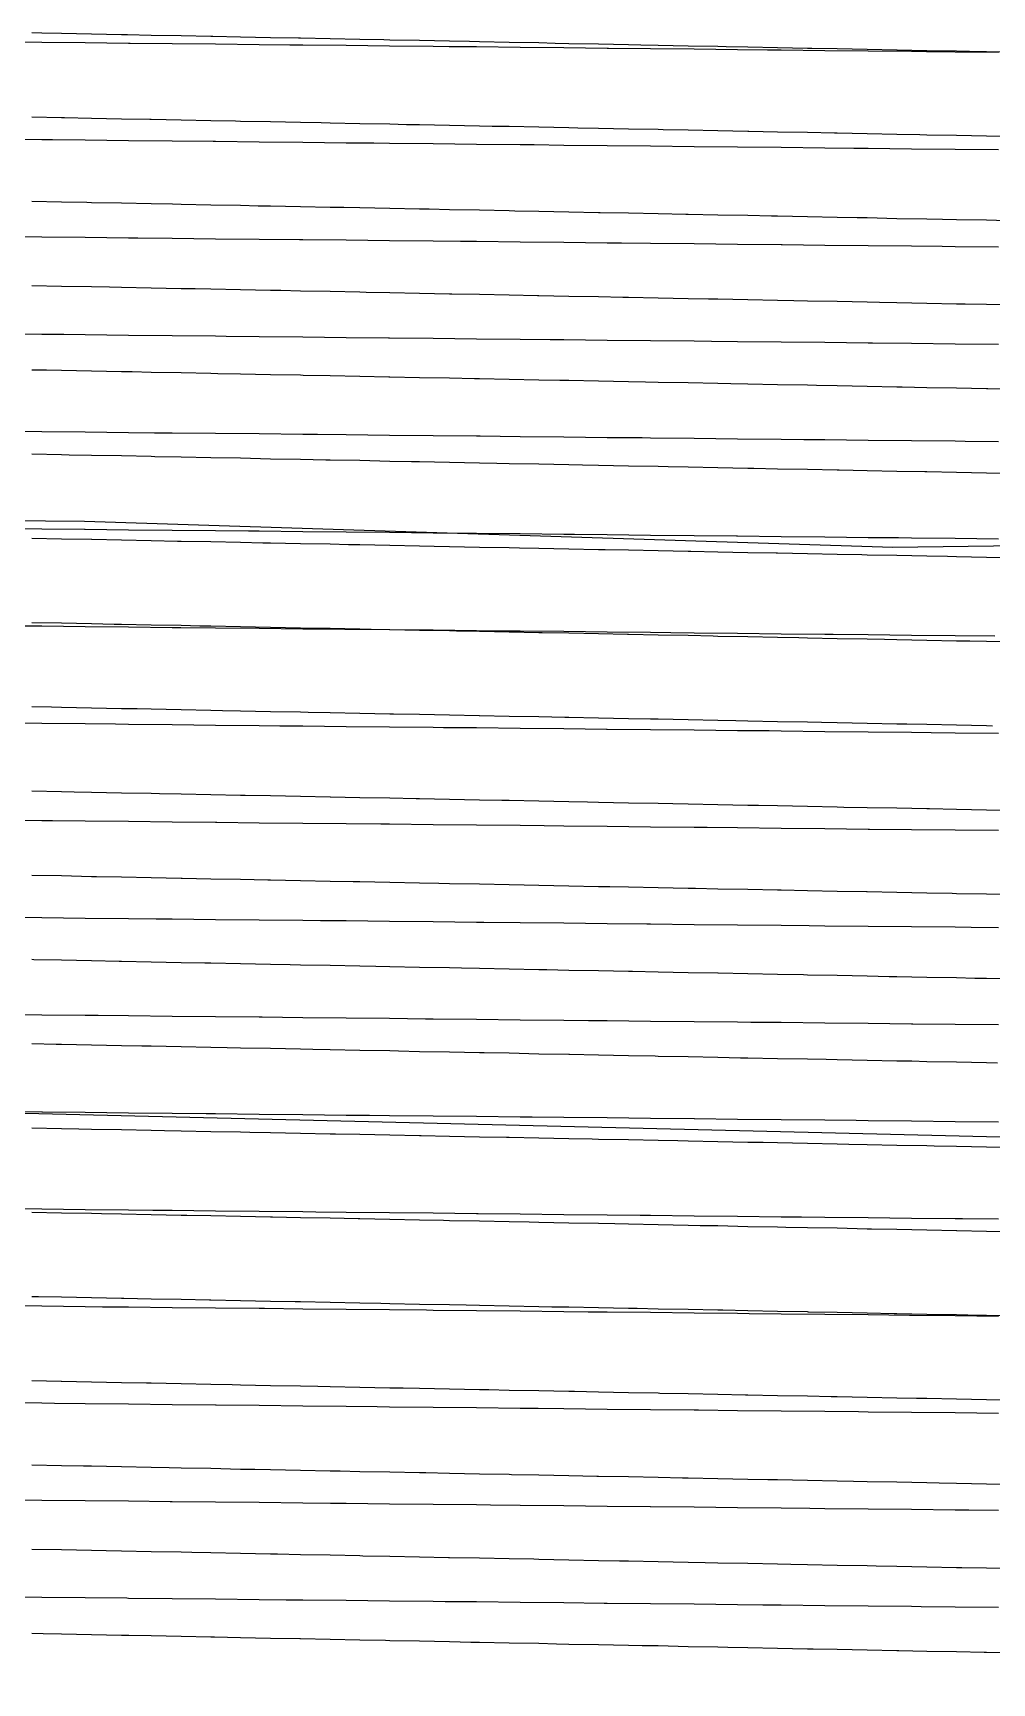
# Model space of a CAD drawing. Header units: metres. Extents: x 0 to 7092, y 40 to 458.
# Drawn here: x 2839 to 2908.7, y 40 to 159.9 of the extents above; entities that cross this region are included whole.
import ezdxf

# ---------------------------------------------------------------- set-up
doc = ezdxf.new("R2010")
doc.units = ezdxf.units.M

msp = doc.modelspace()

# ---------------------------------------------------------------- linework, layer by layer
at = {"color": 1}
msp.add_lwpolyline([(2729.84, 124.64), (2788.71, 124.92), (2788.71, 124.92), (2788.71, 124.92), (2788.71, 124.92), (2788.71, 124.92), (2842.74, 124.45), (2842.74, 124.45), (2842.74, 124.45), (2842.74, 124.45), (2842.74, 124.45), (2842.74, 124.45), (2901.48, 122.57), (2901.48, 122.57), (2901.48, 122.57), (2901.48, 122.57), (2901.48, 122.57), (2965.46, 123.41)], dxfattribs=at)
at = {"layer": 'Contour_Level_10'}
for points in [[(2910.45, 140.15), (2908.28, 140.19), (2906.74, 140.22), (2906.12, 140.23), (2903.95, 140.28), (2901.78, 140.32), (2900.52, 140.35), (2899.61, 140.36), (2897.44, 140.41), (2895.27, 140.45), (2894.3, 140.47), (2893.11, 140.49), (2890.94, 140.54), (2888.77, 140.58), (2888.08, 140.59), (2886.6, 140.62), (2884.43, 140.66), (2882.27, 140.71), (2881.86, 140.71), (2880.1, 140.75), (2877.93, 140.79), (2875.76, 140.84), (2875.65, 140.84), (2873.59, 140.88), (2871.43, 140.92), (2869.43, 140.96), (2869.26, 140.96), (2867.09, 141.01), (2864.92, 141.05), (2863.21, 141.08), (2862.75, 141.09), (2860.59, 141.14), (2858.42, 141.18), (2856.99, 141.21), (2856.25, 141.22), (2854.08, 141.26), (2851.91, 141.31), (2850.77, 141.33), (2849.75, 141.35), (2847.58, 141.39), (2845.41, 141.44), (2844.56, 141.45), (2843.24, 141.48), (2841.07, 141.52), (2838.91, 141.57)], [(2909.17, 101.96), (2906.01, 101.99), (2902.85, 102.02), (2899.78, 102.05), (2899.69, 102.05), (2896.53, 102.09), (2893.37, 102.12), (2890.2, 102.15), (2887.98, 102.18), (2887.04, 102.19), (2883.88, 102.22), (2880.72, 102.25), (2877.56, 102.29), (2876.15, 102.3), (2874.39, 102.32), (2871.23, 102.35), (2868.07, 102.38), (2864.91, 102.42), (2864.28, 102.42), (2861.75, 102.45), (2858.59, 102.48), (2855.42, 102.51), (2852.36, 102.55), (2852.26, 102.55), (2849.1, 102.58), (2845.94, 102.61), (2842.78, 102.65), (2840.4, 102.67), (2839.62, 102.68), (2836.45, 102.71)]]:
    msp.add_lwpolyline(points, dxfattribs=at)
at = {"layer": 'Contour_Level_11'}
for points in [[(2910.45, 134.03), (2908.38, 134.07), (2908.28, 134.07), (2906.12, 134.11), (2903.95, 134.15), (2902.16, 134.19), (2901.78, 134.2), (2899.61, 134.24), (2897.44, 134.28), (2895.94, 134.31), (2895.27, 134.33), (2893.11, 134.37), (2890.94, 134.41), (2889.72, 134.44), (2888.77, 134.45), (2886.6, 134.5), (2884.43, 134.54), (2883.51, 134.56), (2882.27, 134.58), (2880.1, 134.63), (2877.93, 134.67), (2877.29, 134.68), (2875.76, 134.71), (2873.59, 134.75), (2871.43, 134.8), (2871.07, 134.8), (2869.26, 134.84), (2867.09, 134.88), (2864.92, 134.93), (2864.85, 134.93), (2862.75, 134.97), (2860.59, 135.01), (2858.63, 135.05), (2858.42, 135.06), (2856.25, 135.1), (2854.08, 135.14), (2852.42, 135.17), (2851.91, 135.18), (2849.75, 135.23), (2847.58, 135.27), (2846.2, 135.3), (2845.41, 135.31), (2843.24, 135.36), (2841.07, 135.4), (2839.98, 135.42), (2838.91, 135.44)], [(2909.17, 94.89), (2907.17, 94.91), (2906.01, 94.93), (2902.85, 94.96), (2899.69, 94.99), (2896.53, 95.02), (2895.41, 95.04), (2893.37, 95.06), (2890.2, 95.09), (2887.04, 95.12), (2883.88, 95.16), (2883.6, 95.16), (2880.72, 95.19), (2877.56, 95.22), (2874.39, 95.25), (2871.76, 95.28), (2871.23, 95.29), (2868.07, 95.32), (2864.91, 95.35), (2861.75, 95.39), (2859.88, 95.41), (2858.59, 95.42), (2855.42, 95.45), (2852.26, 95.48), (2849.1, 95.52), (2847.95, 95.53), (2845.94, 95.55), (2842.78, 95.58), (2839.62, 95.61), (2836.45, 95.65)]]:
    msp.add_lwpolyline(points, dxfattribs=at)
at = {"layer": 'Contour_Level_12'}
for points in [[(2910.02, 127.91), (2908.28, 127.94), (2906.12, 127.99), (2903.95, 128.03), (2903.8, 128.03), (2901.78, 128.07), (2899.61, 128.12), (2897.58, 128.16), (2897.44, 128.16), (2895.27, 128.2), (2893.11, 128.24), (2891.37, 128.28), (2890.94, 128.29), (2888.77, 128.33), (2886.6, 128.37), (2885.15, 128.4), (2884.43, 128.42), (2882.27, 128.46), (2880.1, 128.5), (2878.93, 128.53), (2877.93, 128.55), (2875.76, 128.59), (2873.59, 128.63), (2872.71, 128.65), (2871.43, 128.67), (2869.26, 128.72), (2867.09, 128.76), (2866.49, 128.77), (2864.92, 128.8), (2862.75, 128.85), (2860.59, 128.89), (2860.28, 128.89), (2858.42, 128.93), (2856.25, 128.97), (2854.08, 129.02), (2854.06, 129.02), (2851.91, 129.06), (2849.75, 129.1), (2847.84, 129.14), (2847.58, 129.15), (2845.41, 129.19), (2843.24, 129.23), (2841.62, 129.26), (2841.07, 129.28), (2838.91, 129.32)], [(2909.17, 87.83), (2906.01, 87.86), (2902.93, 87.89), (2902.85, 87.9), (2899.69, 87.93), (2896.53, 87.96), (2893.37, 88), (2891.16, 88.02), (2890.2, 88.03), (2887.04, 88.06), (2883.88, 88.09), (2880.72, 88.13), (2879.36, 88.14), (2877.56, 88.16), (2874.39, 88.19), (2871.23, 88.23), (2868.07, 88.26), (2867.52, 88.26), (2864.91, 88.29), (2861.75, 88.32), (2858.59, 88.36), (2855.64, 88.39), (2855.42, 88.39), (2852.26, 88.42), (2849.1, 88.45), (2845.94, 88.49), (2843.72, 88.51), (2842.78, 88.52), (2839.62, 88.55), (2836.45, 88.59)]]:
    msp.add_lwpolyline(points, dxfattribs=at)
at = {"layer": 'Contour_Level_13'}
for points in [[(2910.45, 121.78), (2908.28, 121.82), (2906.12, 121.86), (2905.45, 121.88), (2903.95, 121.91), (2901.78, 121.95), (2899.61, 121.99), (2899.23, 122), (2897.44, 122.04), (2895.27, 122.08), (2893.11, 122.12), (2893.01, 122.12), (2890.94, 122.16), (2888.77, 122.21), (2886.79, 122.25), (2886.6, 122.25), (2884.43, 122.29), (2882.27, 122.34), (2880.57, 122.37), (2880.1, 122.38), (2877.93, 122.42), (2875.76, 122.46), (2874.35, 122.49), (2873.59, 122.51), (2871.43, 122.55), (2869.26, 122.59), (2868.14, 122.62), (2867.09, 122.64), (2864.92, 122.68), (2862.75, 122.72), (2861.92, 122.74), (2860.59, 122.77), (2858.42, 122.81), (2856.25, 122.85), (2855.7, 122.86), (2854.08, 122.89), (2851.91, 122.94), (2849.75, 122.98), (2849.48, 122.98), (2847.58, 123.02), (2845.41, 123.07), (2843.26, 123.11), (2843.24, 123.11), (2841.07, 123.15), (2838.91, 123.19)], [(2909.17, 80.77), (2906.01, 80.8), (2902.85, 80.83), (2899.69, 80.87), (2898.82, 80.88), (2896.53, 80.9), (2893.37, 80.93), (2890.2, 80.97), (2887.07, 81), (2887.04, 81), (2883.88, 81.03), (2880.72, 81.07), (2877.56, 81.1), (2875.28, 81.12), (2874.39, 81.13), (2871.23, 81.17), (2868.07, 81.2), (2864.91, 81.23), (2863.45, 81.25), (2861.75, 81.26), (2858.59, 81.3), (2855.42, 81.33), (2852.26, 81.36), (2851.58, 81.37), (2849.1, 81.4), (2845.94, 81.43), (2842.78, 81.46), (2839.68, 81.49), (2839.62, 81.49), (2836.45, 81.53)]]:
    msp.add_lwpolyline(points, dxfattribs=at)
at = {"layer": 'Contour_Level_14'}
for points in [[(2910.45, 115.65), (2908.28, 115.7), (2907.09, 115.72), (2906.12, 115.74), (2903.95, 115.78), (2901.78, 115.83), (2900.87, 115.84), (2899.61, 115.87), (2897.44, 115.91), (2895.27, 115.95), (2894.65, 115.97), (2893.11, 116), (2890.94, 116.04), (2888.77, 116.08), (2888.43, 116.09), (2886.6, 116.13), (2884.43, 116.17), (2882.27, 116.21), (2882.21, 116.21), (2880.1, 116.26), (2877.93, 116.3), (2876, 116.34), (2875.76, 116.34), (2873.59, 116.38), (2871.43, 116.43), (2869.78, 116.46), (2869.26, 116.47), (2867.09, 116.51), (2864.92, 116.56), (2863.56, 116.58), (2862.75, 116.6), (2860.59, 116.64), (2858.42, 116.68), (2857.34, 116.71), (2856.25, 116.73), (2854.08, 116.77), (2851.91, 116.81), (2851.12, 116.83), (2849.75, 116.86), (2847.58, 116.9), (2845.41, 116.94), (2844.9, 116.95), (2843.24, 116.98), (2841.07, 117.03), (2838.91, 117.07)], [(2909.17, 73.71), (2906.55, 73.74), (2906.01, 73.74), (2902.85, 73.77), (2899.69, 73.81), (2896.53, 73.84), (2894.85, 73.86), (2893.37, 73.87), (2890.2, 73.91), (2887.04, 73.94), (2883.88, 73.97), (2883.12, 73.98), (2880.72, 74.01), (2877.56, 74.04), (2874.39, 74.07), (2871.35, 74.11), (2871.23, 74.11), (2868.07, 74.14), (2864.91, 74.17), (2861.75, 74.21), (2859.55, 74.23), (2858.59, 74.24), (2855.42, 74.27), (2852.26, 74.3), (2849.1, 74.34), (2847.71, 74.35), (2845.94, 74.37), (2842.78, 74.4), (2839.62, 74.44), (2836.45, 74.47)]]:
    msp.add_lwpolyline(points, dxfattribs=at)
at = {"layer": 'Contour_Level_15'}
for points in [[(2908.73, 109.56), (2908.28, 109.57), (2906.12, 109.62), (2903.95, 109.66), (2902.51, 109.69), (2901.78, 109.7), (2899.61, 109.75), (2897.44, 109.79), (2896.29, 109.81), (2895.27, 109.83), (2893.11, 109.87), (2890.94, 109.92), (2890.07, 109.93), (2888.77, 109.96), (2886.6, 110), (2884.43, 110.05), (2883.86, 110.06), (2882.27, 110.09), (2880.1, 110.13), (2877.93, 110.17), (2877.64, 110.18), (2875.76, 110.22), (2873.59, 110.26), (2871.43, 110.3), (2871.42, 110.3), (2869.26, 110.35), (2867.09, 110.39), (2865.2, 110.43), (2864.92, 110.43), (2862.75, 110.47), (2860.59, 110.52), (2858.98, 110.55), (2858.42, 110.56), (2856.25, 110.6), (2854.08, 110.65), (2852.76, 110.67), (2851.91, 110.69), (2849.75, 110.73), (2847.58, 110.78), (2846.55, 110.8), (2845.41, 110.82), (2843.24, 110.86), (2841.07, 110.9), (2840.33, 110.92), (2838.91, 110.95)], [(2909.17, 66.65), (2906.01, 66.68), (2902.85, 66.72), (2902.7, 66.72), (2899.69, 66.75), (2896.53, 66.78), (2893.37, 66.82), (2891.03, 66.84), (2890.2, 66.85), (2887.04, 66.88), (2883.88, 66.92), (2880.72, 66.95), (2879.33, 66.96), (2877.56, 66.98), (2874.39, 67.02), (2871.23, 67.05), (2868.07, 67.08), (2867.59, 67.09), (2864.91, 67.12), (2861.75, 67.15), (2858.59, 67.18), (2855.82, 67.21), (2855.42, 67.21), (2852.26, 67.25), (2849.1, 67.28), (2845.94, 67.31), (2844.03, 67.33), (2842.78, 67.35), (2839.62, 67.38), (2836.45, 67.41)]]:
    msp.add_lwpolyline(points, dxfattribs=at)
at = {"layer": 'Contour_Level_16'}
for points in [[(2910.37, 103.41), (2908.28, 103.45), (2906.12, 103.49), (2904.15, 103.53), (2903.95, 103.54), (2901.78, 103.58), (2899.61, 103.62), (2897.93, 103.65), (2897.44, 103.66), (2895.27, 103.71), (2893.11, 103.75), (2891.72, 103.78), (2890.94, 103.79), (2888.77, 103.84), (2886.6, 103.88), (2885.5, 103.9), (2884.43, 103.92), (2882.27, 103.96), (2880.1, 104.01), (2879.28, 104.02), (2877.93, 104.05), (2875.76, 104.09), (2873.59, 104.14), (2873.06, 104.15), (2871.43, 104.18), (2869.26, 104.22), (2867.09, 104.27), (2866.84, 104.27), (2864.92, 104.31), (2862.75, 104.35), (2860.62, 104.39), (2860.59, 104.39), (2858.42, 104.44), (2856.25, 104.48), (2854.41, 104.52), (2854.08, 104.52), (2851.91, 104.57), (2849.75, 104.61), (2848.19, 104.64), (2847.58, 104.65), (2845.41, 104.69), (2843.24, 104.74), (2841.97, 104.76), (2841.07, 104.78), (2838.91, 104.82)], [(2909.17, 59.59), (2906.01, 59.63), (2902.85, 59.66), (2899.69, 59.69), (2899, 59.7), (2896.53, 59.73), (2893.37, 59.76), (2890.2, 59.79), (2887.36, 59.82), (2887.04, 59.83), (2883.88, 59.86), (2880.72, 59.89), (2877.56, 59.93), (2875.7, 59.95), (2874.39, 59.96), (2871.23, 59.99), (2868.07, 60.03), (2864.91, 60.06), (2864.01, 60.07), (2861.75, 60.09), (2858.59, 60.13), (2855.42, 60.16), (2852.29, 60.19), (2852.26, 60.19), (2849.1, 60.23), (2845.94, 60.26), (2842.78, 60.29), (2840.55, 60.32), (2839.62, 60.33), (2836.45, 60.36)]]:
    msp.add_lwpolyline(points, dxfattribs=at)
at = {"layer": 'Contour_Level_17'}
for points in [[(2910.45, 97.28), (2908.28, 97.33), (2906.12, 97.37), (2905.79, 97.38), (2903.95, 97.41), (2901.78, 97.45), (2899.61, 97.5), (2899.58, 97.5), (2897.44, 97.54), (2895.27, 97.58), (2893.36, 97.62), (2893.11, 97.63), (2890.94, 97.67), (2888.77, 97.71), (2887.14, 97.74), (2886.6, 97.76), (2884.43, 97.8), (2882.27, 97.84), (2880.92, 97.87), (2880.1, 97.88), (2877.93, 97.93), (2875.76, 97.97), (2874.7, 97.99), (2873.59, 98.01), (2871.43, 98.06), (2869.26, 98.1), (2868.48, 98.11), (2867.09, 98.14), (2864.92, 98.18), (2862.75, 98.23), (2862.27, 98.24), (2860.59, 98.27), (2858.42, 98.31), (2856.25, 98.36), (2856.05, 98.36), (2854.08, 98.4), (2851.91, 98.44), (2849.83, 98.48), (2849.75, 98.49), (2847.58, 98.53), (2845.41, 98.57), (2843.61, 98.61), (2843.24, 98.61), (2841.07, 98.66), (2838.91, 98.7)], [(2909.17, 52.54), (2907.01, 52.56), (2906.01, 52.57), (2902.85, 52.6), (2899.69, 52.64), (2896.53, 52.67), (2895.44, 52.68), (2893.37, 52.7), (2890.2, 52.74), (2887.04, 52.77), (2883.88, 52.8), (2883.85, 52.8), (2880.72, 52.84), (2877.56, 52.87), (2874.39, 52.91), (2872.24, 52.93), (2871.23, 52.94), (2868.07, 52.97), (2864.91, 53.01), (2861.75, 53.04), (2860.6, 53.05), (2858.59, 53.07), (2855.42, 53.11), (2852.26, 53.14), (2849.1, 53.17), (2848.95, 53.17), (2845.94, 53.21), (2842.78, 53.24), (2839.62, 53.27), (2837.27, 53.3)]]:
    msp.add_lwpolyline(points, dxfattribs=at)
at = {"layer": 'Contour_Level_18'}
for points in [[(2910.45, 91.16), (2908.28, 91.2), (2907.44, 91.22), (2906.12, 91.25), (2903.95, 91.29), (2901.78, 91.33), (2901.22, 91.34), (2899.61, 91.37), (2897.44, 91.42), (2895.27, 91.46), (2895, 91.47), (2893.11, 91.5), (2890.94, 91.55), (2888.78, 91.59), (2888.77, 91.59), (2886.6, 91.63), (2884.43, 91.67), (2882.56, 91.71), (2882.27, 91.72), (2880.1, 91.76), (2877.93, 91.8), (2876.34, 91.83), (2875.76, 91.85), (2873.59, 91.89), (2871.43, 91.93), (2870.13, 91.96), (2869.26, 91.98), (2867.09, 92.02), (2864.92, 92.06), (2863.91, 92.08), (2862.75, 92.1), (2860.59, 92.15), (2858.42, 92.19), (2857.69, 92.2), (2856.25, 92.23), (2854.08, 92.28), (2851.91, 92.32), (2851.47, 92.33), (2849.75, 92.36), (2847.58, 92.4), (2845.41, 92.45), (2845.25, 92.45), (2843.24, 92.49), (2841.07, 92.53), (2839.04, 92.57), (2838.91, 92.58)], [(2909.17, 45.48), (2906.01, 45.51), (2903.55, 45.54), (2902.85, 45.55), (2899.69, 45.58), (2896.53, 45.62), (2893.37, 45.65), (2892.03, 45.66), (2890.2, 45.68), (2887.04, 45.72), (2883.88, 45.75), (2880.72, 45.78), (2880.5, 45.79), (2877.56, 45.82), (2874.39, 45.85), (2871.23, 45.89), (2868.95, 45.91), (2868.07, 45.92), (2864.91, 45.95), (2861.75, 45.99), (2858.59, 46.02), (2857.38, 46.03), (2855.42, 46.05), (2852.26, 46.09), (2849.1, 46.12), (2845.94, 46.15), (2845.8, 46.16), (2842.78, 46.19), (2839.62, 46.22), (2836.45, 46.26)]]:
    msp.add_lwpolyline(points, dxfattribs=at)
at = {"layer": 'Contour_Level_19'}
msp.add_lwpolyline([(2909.08, 85.06), (2908.28, 85.08), (2906.12, 85.12), (2903.95, 85.16), (2902.86, 85.19), (2901.78, 85.21), (2899.61, 85.25), (2897.44, 85.29), (2896.64, 85.31), (2895.27, 85.34), (2893.11, 85.38), (2890.94, 85.42), (2890.42, 85.43), (2888.77, 85.47), (2886.6, 85.51), (2884.43, 85.55), (2884.2, 85.56), (2882.27, 85.59), (2880.1, 85.64), (2877.99, 85.68), (2877.93, 85.68), (2875.76, 85.72), (2873.59, 85.77), (2871.77, 85.8), (2871.43, 85.81), (2869.26, 85.85), (2867.09, 85.89), (2865.55, 85.92), (2864.92, 85.94), (2862.75, 85.98), (2860.59, 86.02), (2859.33, 86.05), (2858.42, 86.07), (2856.25, 86.11), (2854.08, 86.15), (2853.11, 86.17), (2851.91, 86.19), (2849.75, 86.24), (2847.58, 86.28), (2846.9, 86.29), (2845.41, 86.32), (2843.24, 86.37), (2841.07, 86.41), (2840.68, 86.42), (2838.91, 86.45)], dxfattribs=at)
at = {"layer": 'Contour_Level_2'}
msp.add_lwpolyline([(2909.17, 158.51), (2906.01, 158.55), (2903.92, 158.57), (2902.85, 158.58), (2899.69, 158.61), (2896.53, 158.65), (2893.37, 158.68), (2892.38, 158.69), (2890.2, 158.71), (2887.04, 158.75), (2883.88, 158.78), (2880.82, 158.81), (2880.72, 158.81), (2877.56, 158.85), (2874.39, 158.88), (2871.23, 158.92), (2869.24, 158.94), (2868.07, 158.95), (2864.91, 158.98), (2861.75, 159.02), (2858.59, 159.05), (2857.65, 159.06), (2855.42, 159.08), (2852.26, 159.12), (2849.1, 159.15), (2846.05, 159.18), (2845.94, 159.18), (2842.78, 159.22), (2839.62, 159.25), (2836.45, 159.28)], dxfattribs=at)
at = {"layer": 'Contour_Level_20'}
msp.add_lwpolyline([(2910.45, 78.91), (2908.28, 78.96), (2906.12, 79), (2904.5, 79.03), (2903.95, 79.04), (2901.78, 79.08), (2899.61, 79.13), (2898.28, 79.15), (2897.44, 79.17), (2895.27, 79.21), (2893.11, 79.26), (2892.07, 79.28), (2890.94, 79.3), (2888.77, 79.34), (2886.6, 79.38), (2885.85, 79.4), (2884.43, 79.43), (2882.27, 79.47), (2880.1, 79.51), (2879.63, 79.52), (2877.93, 79.56), (2875.76, 79.6), (2873.59, 79.64), (2873.41, 79.65), (2871.43, 79.68), (2869.26, 79.73), (2867.19, 79.77), (2867.09, 79.77), (2864.92, 79.81), (2862.75, 79.86), (2860.97, 79.89), (2860.59, 79.9), (2858.42, 79.94), (2856.25, 79.99), (2854.76, 80.02), (2854.08, 80.03), (2851.91, 80.07), (2849.75, 80.11), (2848.54, 80.14), (2847.58, 80.16), (2845.41, 80.2), (2843.24, 80.24), (2842.32, 80.26), (2841.07, 80.29), (2838.91, 80.33)], dxfattribs=at)
at = {"layer": 'Contour_Level_21'}
for points in [[(2418.3, 91.48), (4565.81, 40)], [(2910.45, 72.79), (2908.28, 72.83), (2906.14, 72.87), (2906.12, 72.87), (2903.95, 72.92), (2901.78, 72.96), (2899.93, 73), (2899.61, 73), (2897.44, 73.05), (2895.27, 73.09), (2893.71, 73.12), (2893.11, 73.13), (2890.94, 73.17), (2888.77, 73.22), (2887.49, 73.24), (2886.6, 73.26), (2884.43, 73.3), (2882.27, 73.35), (2881.27, 73.37), (2880.1, 73.39), (2877.93, 73.43), (2875.76, 73.48), (2875.05, 73.49), (2873.59, 73.52), (2871.43, 73.56), (2869.26, 73.6), (2868.83, 73.61), (2867.09, 73.65), (2864.92, 73.69), (2862.75, 73.73), (2862.62, 73.74), (2860.59, 73.78), (2858.42, 73.82), (2856.4, 73.86), (2856.25, 73.86), (2854.08, 73.9), (2851.91, 73.95), (2850.18, 73.98), (2849.75, 73.99), (2847.58, 74.03), (2845.41, 74.08), (2843.96, 74.11), (2843.24, 74.12), (2841.07, 74.16), (2838.91, 74.21)]]:
    msp.add_lwpolyline(points, dxfattribs=at)
at = {"layer": 'Contour_Level_22'}
msp.add_lwpolyline([(2910.45, 66.66), (2908.28, 66.71), (2907.79, 66.72), (2906.12, 66.75), (2903.95, 66.79), (2901.78, 66.84), (2901.57, 66.84), (2899.61, 66.88), (2897.44, 66.92), (2895.35, 66.96), (2895.27, 66.97), (2893.11, 67.01), (2890.94, 67.05), (2889.13, 67.09), (2888.77, 67.09), (2886.6, 67.14), (2884.43, 67.18), (2882.91, 67.21), (2882.27, 67.22), (2880.1, 67.27), (2877.93, 67.31), (2876.69, 67.33), (2875.76, 67.35), (2873.59, 67.39), (2871.43, 67.44), (2870.48, 67.46), (2869.26, 67.48), (2867.09, 67.52), (2864.92, 67.57), (2864.26, 67.58), (2862.75, 67.61), (2860.59, 67.65), (2858.42, 67.7), (2858.04, 67.7), (2856.25, 67.74), (2854.08, 67.78), (2851.91, 67.82), (2851.82, 67.83), (2849.75, 67.87), (2847.58, 67.91), (2845.6, 67.95), (2845.41, 67.95), (2843.24, 68), (2841.07, 68.04), (2839.38, 68.07), (2838.91, 68.08)], dxfattribs=at)
at = {"layer": 'Contour_Level_23'}
msp.add_lwpolyline([(2909.43, 60.56), (2908.28, 60.58), (2906.12, 60.63), (2903.95, 60.67), (2903.21, 60.68), (2901.78, 60.71), (2899.61, 60.76), (2897.44, 60.8), (2896.99, 60.81), (2895.27, 60.84), (2893.11, 60.88), (2890.94, 60.93), (2890.77, 60.93), (2888.77, 60.97), (2886.6, 61.01), (2884.55, 61.05), (2884.43, 61.06), (2882.27, 61.1), (2880.1, 61.14), (2878.34, 61.18), (2877.93, 61.19), (2875.76, 61.23), (2873.59, 61.27), (2872.12, 61.3), (2871.43, 61.31), (2869.26, 61.36), (2867.09, 61.4), (2865.9, 61.42), (2864.92, 61.44), (2862.75, 61.49), (2860.59, 61.53), (2859.68, 61.55), (2858.42, 61.57), (2856.25, 61.61), (2854.08, 61.66), (2853.46, 61.67), (2851.91, 61.7), (2849.75, 61.74), (2847.58, 61.79), (2847.24, 61.79), (2845.41, 61.83), (2843.24, 61.87), (2841.07, 61.91), (2841.03, 61.92), (2838.91, 61.96)], dxfattribs=at)
at = {"layer": 'Contour_Level_24'}
msp.add_lwpolyline([(2910.45, 54.42), (2908.28, 54.46), (2906.12, 54.5), (2904.85, 54.53), (2903.95, 54.55), (2901.78, 54.59), (2899.61, 54.63), (2898.63, 54.65), (2897.44, 54.68), (2895.27, 54.72), (2893.11, 54.76), (2892.41, 54.77), (2890.94, 54.8), (2888.77, 54.85), (2886.6, 54.89), (2886.2, 54.9), (2884.43, 54.93), (2882.27, 54.98), (2880.1, 55.02), (2879.98, 55.02), (2877.93, 55.06), (2875.76, 55.1), (2873.76, 55.14), (2873.59, 55.15), (2871.43, 55.19), (2869.26, 55.23), (2867.54, 55.27), (2867.09, 55.28), (2864.92, 55.32), (2862.75, 55.36), (2861.32, 55.39), (2860.59, 55.4), (2858.42, 55.45), (2856.25, 55.49), (2855.1, 55.51), (2854.08, 55.53), (2851.91, 55.58), (2849.75, 55.62), (2848.89, 55.64), (2847.58, 55.66), (2845.41, 55.71), (2843.24, 55.75), (2842.67, 55.76), (2841.07, 55.79), (2838.91, 55.83)], dxfattribs=at)
at = {"layer": 'Contour_Level_25'}
msp.add_lwpolyline([(2910.45, 48.29), (2908.28, 48.34), (2906.49, 48.37), (2906.12, 48.38), (2903.95, 48.42), (2901.78, 48.47), (2900.27, 48.5), (2899.61, 48.51), (2897.44, 48.55), (2895.27, 48.59), (2894.06, 48.62), (2893.11, 48.64), (2890.94, 48.68), (2888.77, 48.72), (2887.84, 48.74), (2886.6, 48.77), (2884.43, 48.81), (2882.27, 48.85), (2881.62, 48.86), (2880.1, 48.89), (2877.93, 48.94), (2875.76, 48.98), (2875.4, 48.99), (2873.59, 49.02), (2871.43, 49.07), (2869.26, 49.11), (2869.18, 49.11), (2867.09, 49.15), (2864.92, 49.2), (2862.96, 49.23), (2862.75, 49.24), (2860.59, 49.28), (2858.42, 49.32), (2856.75, 49.36), (2856.25, 49.37), (2854.08, 49.41), (2851.91, 49.45), (2850.53, 49.48), (2849.75, 49.5), (2847.58, 49.54), (2845.41, 49.58), (2844.31, 49.6), (2843.24, 49.62), (2841.07, 49.67), (2838.91, 49.71)], dxfattribs=at)
at = {"layer": 'Contour_Level_26'}
msp.add_lwpolyline([(2910.45, 42.17), (2908.28, 42.21), (2908.13, 42.22), (2906.12, 42.26), (2903.95, 42.3), (2901.92, 42.34), (2901.78, 42.34), (2899.61, 42.38), (2897.44, 42.43), (2895.7, 42.46), (2895.27, 42.47), (2893.11, 42.51), (2890.94, 42.56), (2889.48, 42.59), (2888.77, 42.6), (2886.6, 42.64), (2884.43, 42.69), (2883.26, 42.71), (2882.27, 42.73), (2880.1, 42.77), (2877.93, 42.81), (2877.04, 42.83), (2875.76, 42.86), (2873.59, 42.9), (2871.43, 42.94), (2870.82, 42.95), (2869.26, 42.99), (2867.09, 43.03), (2864.92, 43.07), (2864.61, 43.08), (2862.75, 43.11), (2860.59, 43.16), (2858.42, 43.2), (2858.39, 43.2), (2856.25, 43.24), (2854.08, 43.29), (2852.17, 43.32), (2851.91, 43.33), (2849.75, 43.37), (2847.58, 43.42), (2845.95, 43.45), (2845.41, 43.46), (2843.24, 43.5), (2841.07, 43.54), (2839.73, 43.57), (2838.91, 43.59)], dxfattribs=at)
at = {"layer": 'Contour_Level_3'}
msp.add_lwpolyline([(2909.17, 151.44), (2906.01, 151.47), (2902.85, 151.5), (2899.69, 151.54), (2898.65, 151.55), (2896.53, 151.57), (2893.37, 151.61), (2890.2, 151.64), (2887.04, 151.67), (2887.04, 151.67), (2883.88, 151.71), (2880.72, 151.74), (2877.56, 151.77), (2875.41, 151.8), (2874.39, 151.81), (2871.23, 151.84), (2868.07, 151.87), (2864.91, 151.91), (2863.75, 151.92), (2861.75, 151.94), (2858.59, 151.97), (2855.42, 152.01), (2852.26, 152.04), (2852.09, 152.04), (2849.1, 152.07), (2845.94, 152.11), (2842.78, 152.14), (2840.4, 152.17), (2839.62, 152.17), (2836.45, 152.21)], dxfattribs=at)
at = {"layer": 'Contour_Level_4'}
msp.add_lwpolyline([(2909.17, 144.37), (2906.01, 144.4), (2905.08, 144.41), (2902.85, 144.43), (2899.69, 144.47), (2896.53, 144.5), (2893.44, 144.53), (2893.37, 144.53), (2890.2, 144.57), (2887.04, 144.6), (2883.88, 144.63), (2881.77, 144.65), (2880.72, 144.67), (2877.56, 144.7), (2874.39, 144.73), (2871.23, 144.77), (2870.07, 144.78), (2868.07, 144.8), (2864.91, 144.83), (2861.75, 144.87), (2858.59, 144.9), (2858.35, 144.9), (2855.42, 144.93), (2852.26, 144.96), (2849.1, 145), (2846.6, 145.02), (2845.94, 145.03), (2842.78, 145.06), (2839.62, 145.1), (2836.45, 145.13)], dxfattribs=at)
at = {"layer": 'Contour_Level_5'}
msp.add_lwpolyline([(2909.17, 137.29), (2906.01, 137.33), (2902.85, 137.36), (2900.01, 137.39), (2899.69, 137.39), (2896.53, 137.43), (2893.37, 137.46), (2890.2, 137.49), (2888.31, 137.51), (2887.04, 137.53), (2883.88, 137.56), (2880.72, 137.59), (2877.56, 137.63), (2876.58, 137.64), (2874.39, 137.66), (2871.23, 137.69), (2868.07, 137.73), (2864.91, 137.76), (2864.82, 137.76), (2861.75, 137.79), (2858.59, 137.82), (2855.42, 137.86), (2853.03, 137.88), (2852.26, 137.89), (2849.1, 137.92), (2845.94, 137.96), (2842.78, 137.99), (2841.22, 138.01), (2839.62, 138.02), (2836.45, 138.06)], dxfattribs=at)
at = {"layer": 'Contour_Level_6'}
msp.add_lwpolyline([(2909.17, 130.22), (2906.74, 130.25), (2906.01, 130.26), (2902.85, 130.29), (2899.69, 130.32), (2896.53, 130.36), (2895.02, 130.37), (2893.37, 130.39), (2890.2, 130.42), (2887.04, 130.46), (2883.88, 130.49), (2883.27, 130.5), (2880.72, 130.52), (2877.56, 130.56), (2874.39, 130.59), (2871.49, 130.62), (2871.23, 130.62), (2868.07, 130.65), (2864.91, 130.69), (2861.75, 130.72), (2859.67, 130.74), (2858.59, 130.75), (2855.42, 130.79), (2852.26, 130.82), (2849.1, 130.85), (2847.82, 130.86), (2845.94, 130.88), (2842.78, 130.92), (2839.62, 130.95), (2836.45, 130.98)], dxfattribs=at)
at = {"layer": 'Contour_Level_7'}
for points in [[(2910.45, 158.52), (2908.28, 158.56), (2908.03, 158.57), (2906.12, 158.61), (2903.95, 158.65), (2901.81, 158.69), (2901.78, 158.69), (2899.61, 158.73), (2897.44, 158.78), (2895.59, 158.81), (2895.27, 158.82), (2893.11, 158.86), (2890.94, 158.91), (2889.38, 158.94), (2888.77, 158.95), (2886.6, 158.99), (2884.43, 159.03), (2883.16, 159.06), (2882.27, 159.08), (2880.1, 159.12), (2877.93, 159.16), (2876.94, 159.18), (2875.76, 159.21), (2873.59, 159.25), (2871.43, 159.29), (2870.72, 159.31), (2869.26, 159.34), (2867.09, 159.38), (2864.92, 159.42), (2864.5, 159.43), (2862.75, 159.46), (2860.59, 159.51), (2858.42, 159.55), (2858.28, 159.55), (2856.25, 159.59), (2854.08, 159.64), (2852.07, 159.68), (2851.91, 159.68), (2849.75, 159.72), (2847.58, 159.76), (2845.85, 159.8), (2845.41, 159.81), (2843.24, 159.85), (2841.07, 159.89), (2839.63, 159.92), (2838.91, 159.94)], [(2909.17, 123.15), (2906.01, 123.19), (2902.85, 123.22), (2901.89, 123.23), (2899.69, 123.25), (2896.53, 123.29), (2893.37, 123.32), (2890.2, 123.35), (2890.13, 123.35), (2887.04, 123.39), (2883.88, 123.42), (2880.72, 123.45), (2878.34, 123.48), (2877.56, 123.49), (2874.39, 123.52), (2871.23, 123.55), (2868.07, 123.58), (2866.51, 123.6), (2864.91, 123.62), (2861.75, 123.65), (2858.59, 123.68), (2855.42, 123.72), (2854.64, 123.72), (2852.26, 123.75), (2849.1, 123.78), (2845.94, 123.81), (2842.78, 123.85), (2842.74, 123.85), (2839.62, 123.88), (2836.45, 123.91)]]:
    msp.add_lwpolyline(points, dxfattribs=at)
at = {"layer": 'Contour_Level_8'}
for points in [[(2909.67, 152.41), (2908.28, 152.44), (2906.12, 152.48), (2903.95, 152.52), (2903.45, 152.53), (2901.78, 152.57), (2899.61, 152.61), (2897.44, 152.65), (2897.24, 152.66), (2895.27, 152.7), (2893.11, 152.74), (2891.02, 152.78), (2890.94, 152.78), (2888.77, 152.83), (2886.6, 152.87), (2884.8, 152.9), (2884.43, 152.91), (2882.27, 152.95), (2880.1, 153), (2878.58, 153.03), (2877.93, 153.04), (2875.76, 153.08), (2873.59, 153.13), (2872.36, 153.15), (2871.43, 153.17), (2869.26, 153.21), (2867.09, 153.25), (2866.14, 153.27), (2864.92, 153.3), (2862.75, 153.34), (2860.59, 153.38), (2859.93, 153.4), (2858.42, 153.43), (2856.25, 153.47), (2854.08, 153.51), (2853.71, 153.52), (2851.91, 153.56), (2849.75, 153.6), (2847.58, 153.64), (2847.49, 153.64), (2845.41, 153.68), (2843.24, 153.73), (2841.27, 153.77), (2841.07, 153.77), (2838.91, 153.81)], [(2908.89, 116.09), (2906.01, 116.12), (2902.85, 116.15), (2899.69, 116.19), (2897.14, 116.21), (2896.53, 116.22), (2893.37, 116.25), (2890.2, 116.29), (2887.04, 116.32), (2885.35, 116.34), (2883.88, 116.35), (2880.72, 116.38), (2877.56, 116.42), (2874.39, 116.45), (2873.52, 116.46), (2871.23, 116.48), (2868.07, 116.52), (2864.91, 116.55), (2861.75, 116.58), (2861.65, 116.58), (2858.59, 116.61), (2855.42, 116.65), (2852.26, 116.68), (2849.74, 116.71), (2849.1, 116.71), (2845.94, 116.74), (2842.78, 116.78), (2839.62, 116.81), (2837.79, 116.83)]]:
    msp.add_lwpolyline(points, dxfattribs=at)
at = {"layer": 'Contour_Level_9'}
for points in [[(2910.45, 146.27), (2908.28, 146.32), (2906.12, 146.36), (2905.1, 146.38), (2903.95, 146.4), (2901.78, 146.44), (2899.61, 146.49), (2898.88, 146.5), (2897.44, 146.53), (2895.27, 146.57), (2893.11, 146.62), (2892.66, 146.62), (2890.94, 146.66), (2888.77, 146.7), (2886.6, 146.74), (2886.44, 146.75), (2884.43, 146.79), (2882.27, 146.83), (2880.22, 146.87), (2880.1, 146.87), (2877.93, 146.92), (2875.76, 146.96), (2874, 146.99), (2873.59, 147), (2871.43, 147.05), (2869.26, 147.09), (2867.79, 147.12), (2867.09, 147.13), (2864.92, 147.17), (2862.75, 147.22), (2861.57, 147.24), (2860.59, 147.26), (2858.42, 147.3), (2856.25, 147.35), (2855.35, 147.36), (2854.08, 147.39), (2851.91, 147.43), (2849.75, 147.47), (2849.13, 147.49), (2847.58, 147.52), (2845.41, 147.56), (2843.24, 147.6), (2842.91, 147.61), (2841.07, 147.65), (2838.91, 147.69)], [(2909.17, 109.02), (2906.01, 109.05), (2904.28, 109.07), (2902.85, 109.09), (2899.69, 109.12), (2896.53, 109.15), (2893.37, 109.19), (2892.5, 109.2), (2890.2, 109.22), (2887.04, 109.25), (2883.88, 109.29), (2880.72, 109.32), (2880.68, 109.32), (2877.56, 109.35), (2874.39, 109.38), (2871.23, 109.42), (2868.83, 109.44), (2868.07, 109.45), (2864.91, 109.48), (2861.75, 109.51), (2858.59, 109.55), (2856.93, 109.56), (2855.42, 109.58), (2852.26, 109.61), (2849.1, 109.65), (2845.94, 109.68), (2844.99, 109.69), (2842.78, 109.71), (2839.62, 109.74), (2836.45, 109.78)]]:
    msp.add_lwpolyline(points, dxfattribs=at)

doc.saveas('drawing.dxf')
